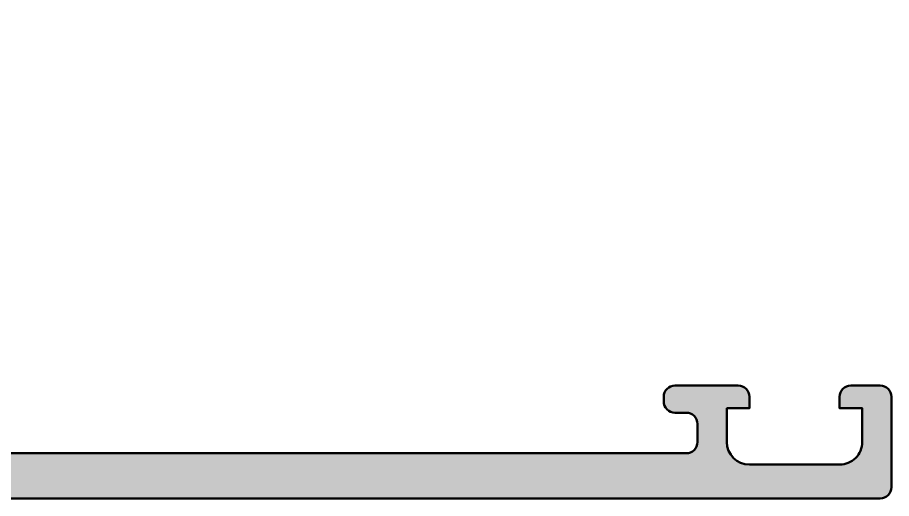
# Model space of a CAD drawing. Extents: x 0 to 77.5, y 0 to 75.
# Drawn here: x 38.75 to 77.5, y 0 to 21.3 of the extents above; entities that cross this region are included whole.
import ezdxf

# ---------------------------------------------------------------- set-up
doc = ezdxf.new("R2010")
doc.units = 0
doc.layers.add('0S-Alu contour', color=7, linetype='Continuous', lineweight=50)
doc.layers.add('0S-Alu hatch', color=252, linetype='Continuous', lineweight=25)

# ---------------------------------------------------------------- blocks, each defined once
blk = doc.blocks.new('338810__59300258_2B71_4FA6_A121_96B4F93C804B_')
at = {"layer": '0S-Alu hatch'}
h = blk.add_hatch(color=256, dxfattribs=at)
edge = h.paths.add_edge_path()
edge.add_line((37.09996948242031, 1.999996948242227), (31.06151186177388, 2.432393580288149))
edge.add_ellipse((31.0999679219181, 3.43161326515505), major_axis=(-0.9999594227704067, 0), ratio=1, start_angle=0, end_angle=87.79599713641181, ccw=False)
edge.add_line((30.10000849914769, 3.431613265155049), (30.10000849914769, 10.10006547570049))
edge.add_ellipse((30.60000849914763, 10.10006547570032), major_axis=(-0.4999999999999432, 0), ratio=1, start_angle=269.99999999998045, end_angle=360, ccw=False)
edge.add_line((30.60000849914781, 10.60006547570026), (31.49993252159013, 10.60006547570049))
edge.add_arc((31.49993252159006, 11.10006547570053), 0.5000000000000427, 270.0000000000073, 360)
edge.add_line((31.99993252159011, 11.10006547570053), (31.99993252159055, 12.49999999999998))
edge.add_ellipse((32.07876896813353, 12.76752059199295), major_axis=(-0.2788950563272664, 0), ratio=1, start_angle=-1.1645893740915767, end_angle=73.58012358051138, ccw=False)
edge.add_line((31.79993152159065, 12.77318899999129), (31.7999315215906, 13.22678299999135))
edge.add_ellipse((32.07879961723374, 13.23244365946838), major_axis=(-0.2789255417371285, 0), ratio=1, start_angle=-73.575405444652, end_angle=1.1628700728790022, ccw=False)
edge.add_line((31.99993252159061, 13.49998699999131), (31.99993252159061, 15.37999799999979))
edge.add_arc((31.69993252159057, 15.37999799999981), 0.3000000000000398, 0, 89.99999999999459)
edge.add_line((31.6999325215906, 15.67999799999985), (30.71995820254787, 15.67999799999985))
edge.add_arc((30.71995820254788, 15.37999799999981), 0.3000000000000469, 90.00000000000136, 180)
edge.add_line((30.41995820254783, 15.37999799999981), (30.41995820254783, 12.6199999999998))
edge.add_ellipse((30.29995820254784, 12.61999999999981), major_axis=(-0.1199999999999974, 0), ratio=1, start_angle=89.9999999999967, end_angle=180, ccw=False)
edge.add_line((30.29995820254783, 12.49999999999981), (25.99993252159035, 12.49999999999998))
edge.add_ellipse((25.99993252159026, 12.99999999999989), major_axis=(-0.4999999999999077, 0), ratio=1, start_angle=0, end_angle=90.00000000001057, ccw=False)
edge.add_line((25.49993252159036, 12.99999999999989), (25.49993252159036, 13.69999999999989))
edge.add_line((25.49993252159036, 13.69999999999989), (26.88142797921305, 16.09282032302781))
edge.add_arc((26.76181273694234, 16.16188021535172), 0.1381197846482171, 330.0000000000933, 450.0000000001032)
edge.add_line((26.76181273694209, 16.29999999999994), (22.30025558471703, 16.29999999999983))
edge.add_ellipse((22.30025558471695, 17.29999999999999), major_axis=(-1.000000000000163, 0), ratio=1, start_angle=0, end_angle=90.00000000000529, ccw=False)
edge.add_line((21.30025558471678, 17.29999999999999), (21.3002555847169, 18.50006449315522))
edge.add_arc((19.80025558471691, 18.50006449315538), 1.499999999999985, 0, 89.99999999999403)
edge.add_line((19.80025558471706, 20.00006449315536), (19.25414352416985, 20.00006449315504))
edge.add_arc((19.3024741654496, 19.5007703700127), 0.5016278224849421, 95.52888794901068, 243.3386633159596)
edge.add_line((19.07738571167039, 19.05247843358481), (20.02312545776366, 18.7476383456944))
edge.add_ellipse((19.80026875812884, 18.30006520285032), major_axis=(-0.4999868265939071, 0), ratio=1, start_angle=180.0002683879249, end_angle=243.53025747675372, ccw=False)
edge.add_line((20.30025558471727, 18.30006754491509), (20.30025558471658, 18.00006449315533))
edge.add_ellipse((19.80027611238413, 18.00004396548737), major_axis=(-0.4999794727538509, 0), ratio=1, start_angle=89.9976476060516, end_angle=180.0023523939924, ccw=False)
edge.add_line((19.80025558471707, 17.50006449315492), (8.800255584716481, 17.50006449315535))
edge.add_ellipse((8.800235057048816, 18.00004396548734), major_axis=(-0.4999794727533962, 0), ratio=1, start_angle=-0.0023523939923961734, end_angle=90.00235239401792, ccw=False)
edge.add_line((8.300255584716822, 18.00006449315478), (8.300255584716837, 18.30006754491322))
edge.add_ellipse((8.800242411304673, 18.30006520285053), major_axis=(-0.4999868265933217, 0), ratio=1, start_angle=296.46974252326913, end_angle=359.9997316120751, ccw=False)
edge.add_line((8.577385711669946, 18.74763834569399), (9.523125457763683, 19.05247843358515))
edge.add_arc((9.298037003984057, 19.50077037001267), 0.5016278224847933, 296.6613366841021, 444.4711120510672)
edge.add_line((9.346367645263115, 20.00006449315492), (8.340172593852543, 20.00006449315478))
edge.add_ellipse((8.340172593851953, 20.50006449315938), major_axis=(-0.5000000000046044, 0), ratio=1, start_angle=49.4109051072528, end_angle=90.00000000006759, ccw=False)
edge.add_arc((4.761709280415814, 16.3233911381578), 4.999999999994352, 49.41090510716571, 84.37742244918954)
edge.add_arc((5.238052306238888, 21.16188021535145), 0.1381197846483885, 84.37742244923353, 209.9999999999607)
edge.add_line((5.1184370639681, 21.09282032302734), (6.499932521590565, 18.69999999999939))
edge.add_line((6.499932521590565, 18.69999999999939), (6.499932521590437, 17.99999999999986))
edge.add_ellipse((5.999932521590459, 17.99999999999985), major_axis=(-0.4999999999999787, 0), ratio=1, start_angle=90.00000000001393, end_angle=180, ccw=False)
edge.add_line((5.999932521590579, 17.49999999999987), (1.69990684063336, 17.49999999999987))
edge.add_ellipse((1.69990684063336, 17.61999999999982), major_axis=(-0.1199999999999477, 0), ratio=1, start_angle=0, end_angle=90, ccw=False)
edge.add_line((1.579906840633412, 17.61999999999982), (1.579906840633412, 20.3799979999998))
edge.add_arc((1.279906840633373, 20.37999799999979), 0.3000000000000398, 0, 90.00000000000273)
edge.add_line((1.279906840633358, 20.67999799999983), (0.2999325215906054, 20.67999799999983))
edge.add_arc((0.2999325215906268, 20.37999799999982), 0.3000000000000043, 90.00000000000406, 180)
edge.add_line((-6.74784093775e-05, 20.37999799999982), (-6.74784093775e-05, 18.49998699999128))
edge.add_ellipse((-0.0789345740525676, 18.23244365946832), major_axis=(-0.2789255417371708, 0), ratio=1, start_angle=178.837129927112, end_angle=253.5754054446418, ccw=False)
edge.add_line((0.1999335215906216, 18.22678299999125), (0.1999335215906086, 17.7731889999913))
edge.add_ellipse((-0.0789039249522787, 17.76752059199311), major_axis=(-0.2788950563272707, 0), ratio=1, start_angle=106.41987641945619, end_angle=181.1645893740609, ccw=False)
edge.add_line((-6.74784094495e-05, 17.5000000000001), (-0.0003840623997462, 15.99998596101898))
edge.add_arc((0.4996159264643439, 15.99988043401214), 0.5000000000000393, 179.9879074956894, 269.9999999999919)
edge.add_line((0.4996159264642727, 15.4998804340121), (20.00005942535628, 15.49988043401274))
edge.add_ellipse((20.00005942535594, 14.49988043401242), major_axis=(-1.000000000000319, 0), ratio=1, start_angle=180, end_angle=269.99999999998005, ccw=False)
edge.add_line((21.00005942535625, 14.49988043401242), (21.00045960350946, 4.299960766538788))
edge.add_arc((22.00045960273981, 4.300000000000167), 0.9999999999999865, 180.0022479117542, 270.0000000000057)
edge.add_line((22.00045960273991, 3.300000000000181), (26.50000000000015, 3.300000000000167))
edge.add_ellipse((26.50000000000022, 2.300000000000224), major_axis=(-0.999999999999943, 0), ratio=1, start_angle=180, end_angle=270.0000000000045, ccw=False)
edge.add_line((27.50000000000016, 2.300000000000224), (27.50000000000017, 0.9999999999999857))
edge.add_arc((28.50000000000019, 1), 1.000000000000014, 180, 269.9999999999943)
edge.add_line((28.50000000000008, -1.42e-14), (77.00000000000031, 0))
edge.add_arc((76.9999325124829, 0.5000674875170718), 0.500067492071022, 270.0077324560997, 359.992267543883)
edge.add_line((77.49999999999997, 0.4999999999995075), (77.50000000000009, 4.500000000000213))
edge.add_arc((76.9999325124829, 4.499932512483027), 0.5000674920711357, 0.0077324561169704, 89.99226754386127)
edge.add_line((77.00000000000065, 5.000000000000213), (75.69995117187551, 4.999999999999843))
edge.add_arc((75.69998807066456, 4.499963101210454), 0.5000369001508095, 90.00422797774101, 179.9957720222162)
edge.add_line((75.19995117187517, 4.499999999999875), (75.19995117187517, 3.999999999999872))
edge.add_line((75.19995117187517, 3.999999999999872), (76.19995117187537, 4.000000000000099))
edge.add_line((76.19995117187537, 4.000000000000099), (76.19995117187506, 2.500000000000198))
edge.add_ellipse((75.1999881455687, 2.499963026306474), major_axis=(-0.9999630269899132, 0), ratio=1, start_angle=89.9978814850731, end_angle=180.0021185150526, ccw=False)
edge.add_line((75.19995117187506, 1.500000000000113), (71.19995117187588, 1.499999999999872))
edge.add_ellipse((71.20002804158453, 2.500076869709374), major_axis=(-1.000076872663751, 0), ratio=1, start_angle=0.004403971451608868, end_angle=89.99559602866259, ccw=False)
edge.add_line((70.19995117187503, 2.499999999998731), (70.19995117187517, 4))
edge.add_line((70.19995117187517, 4), (71.19995117187517, 3.999999999999872))
edge.add_line((71.19995117187517, 3.999999999999872), (71.19995117187528, 4.500000000000213))
edge.add_arc((70.70000864667804, 4.500057474802517), 0.4999425285009739, 359.9934131156214, 450.0065868844096)
edge.add_line((70.69995117187506, 4.999999999999758), (67.89996337890622, 4.999999999999531))
edge.add_arc((67.89996337890614, 4.500000000000042), 0.4999999999994884, 89.99999999999022, 180)
edge.add_line((67.39996337890665, 4.500000000000042), (67.39996337890676, 4.299999999999812))
edge.add_arc((67.89996337890665, 4.299999999999812), 0.4999999999998864, 180, 270.000000000013)
edge.add_line((67.89996337890676, 3.799999999999926), (68.39996337890653, 3.79999999999994))
edge.add_ellipse((68.39992827974108, 3.299964900834652), major_axis=(-0.5000351003971529, 0), ratio=1, start_angle=180.0040217857437, end_angle=269.99597821423885, ccw=False)
edge.add_line((68.89996337890636, 3.299999999999958), (68.89996337890551, 2.499996948243165))
edge.add_ellipse((68.39994681544627, 2.500013511701467), major_axis=(-0.5000165637335795, 0), ratio=1, start_angle=90.0018979698176, end_angle=179.9981020306515, ccw=False)
edge.add_line((68.39996337890616, 1.999996948242227), (37.09996948242031, 1.999996948242227))
edge = h.paths.add_edge_path()
edge.add_ellipse((27.60005942535628, 9.999999999999872), major_axis=(-0.5000000000001137, 0), ratio=1, start_angle=180, end_angle=269.99999999997397, ccw=False)
edge.add_line((28.10005942535639, 9.999999999999872), (28.10005942535651, 5.800000000000167))
edge.add_ellipse((27.60005942535639, 5.800000000000167), major_axis=(-0.5000000000001137, 0), ratio=1, start_angle=89.99999999998698, end_angle=180, ccw=False)
edge.add_line((27.60005942535628, 5.300000000000054), (23.30005942535621, 5.299999999999712))
edge.add_ellipse((23.30005942535649, 5.799999999999769), major_axis=(-0.500000000000057, 0), ratio=1, start_angle=0, end_angle=89.99999999996737, ccw=False)
edge.add_line((22.80005942535644, 5.799999999999769), (22.80005942535621, 10.00000000000021))
edge.add_ellipse((23.29980953491491, 10.00024989044128), major_axis=(-0.4997501720351572, 0), ratio=1, start_angle=-90.02864965138929, end_angle=0.02864965139411879, ccw=False)
edge.add_line((23.30005942535598, 10.49999999999998), (27.60005942535651, 10.49999999999998))
at = {"layer": '0S-Alu contour', "color": 7}
for points in [[(5.1184370639681, 21.09282032302734), (6.499932521590565, 18.69999999999939), (6.499932521590437, 17.99999999999986)], [(1.279906840633358, 20.67999799999983), (0.2999325215906054, 20.67999799999983)], [(-6.74784093775e-05, 20.37999799999982), (-6.74784093775e-05, 18.49998699999128)], [(1.579906840633412, 17.61999999999982), (1.579906840633412, 20.3799979999998)], [(9.346367645263115, 20.00006449315492), (8.340172593852543, 20.00006449315478)], [(19.80025558471706, 20.00006449315536), (19.25414352416985, 20.00006449315504)], [(8.577385711669946, 18.74763834569399), (9.523125457763683, 19.05247843358515)], [(19.07738571167039, 19.05247843358481), (20.02312545776366, 18.7476383456944)], [(0.1999335215906216, 18.22678299999125), (0.1999335215906086, 17.7731889999913)], [(8.300255584716822, 18.00006449315478), (8.300255584716837, 18.30006754491322)], [(20.30025558471727, 18.30006754491509), (20.30025558471658, 18.00006449315533)], [(21.30025558471678, 17.29999999999999), (21.3002555847169, 18.50006449315522)], [(-6.74784094495e-05, 17.5000000000001), (-0.0003840623997462, 15.99998596101898)], [(5.999932521590579, 17.49999999999987), (1.69990684063336, 17.49999999999987)], [(19.80025558471707, 17.50006449315492), (8.800255584716481, 17.50006449315535)], [(26.76181273694209, 16.29999999999994), (22.30025558471703, 16.29999999999983)], [(25.49993252159036, 12.99999999999989), (25.49993252159036, 13.69999999999989), (26.88142797921305, 16.09282032302781)], [(31.6999325215906, 15.67999799999985), (30.71995820254787, 15.67999799999985)], [(0.4996159264642727, 15.4998804340121), (20.00005942535628, 15.49988043401274)], [(30.41995820254783, 15.37999799999981), (30.41995820254783, 12.6199999999998)], [(31.99993252159061, 13.49998699999131), (31.99993252159061, 15.37999799999979)], [(21.00005942535625, 14.49988043401242), (21.00045960350946, 4.299960766538788)], [(31.79993152159065, 12.77318899999129), (31.7999315215906, 13.22678299999135)], [(30.29995820254783, 12.49999999999981), (25.99993252159035, 12.49999999999998)], [(31.99993252159011, 11.10006547570053), (31.99993252159055, 12.49999999999998)], [(23.30005942535598, 10.49999999999998), (27.60005942535651, 10.49999999999998)], [(30.60000849914781, 10.60006547570026), (31.49993252159013, 10.60006547570049)], [(30.10000849914769, 3.431613265155049), (30.10000849914769, 10.10006547570049)], [(22.80005942535644, 5.799999999999769), (22.80005942535621, 10.00000000000021)], [(28.10005942535639, 9.999999999999872), (28.10005942535651, 5.800000000000167)], [(27.60005942535628, 5.300000000000054), (23.30005942535621, 5.299999999999712)], [(70.69995117187506, 4.999999999999758), (67.89996337890622, 4.999999999999531)], [(77.00000000000065, 5.000000000000213), (75.69995117187551, 4.999999999999843)], [(67.39996337890665, 4.500000000000042), (67.39996337890676, 4.299999999999812)], [(70.19995117187503, 2.499999999998731), (70.19995117187517, 4), (71.19995117187517, 3.999999999999872), (71.19995117187528, 4.500000000000213)], [(75.19995117187517, 4.499999999999875), (75.19995117187517, 3.999999999999872), (76.19995117187537, 4.000000000000099), (76.19995117187506, 2.500000000000198)], [(77.49999999999997, 0.4999999999995075), (77.50000000000009, 4.500000000000213)], [(67.89996337890676, 3.799999999999926), (68.39996337890653, 3.79999999999994)], [(22.00045960273991, 3.300000000000181), (26.50000000000015, 3.300000000000167)], [(68.89996337890636, 3.299999999999958), (68.89996337890551, 2.499996948243165)], [(37.09996948242031, 1.999996948242227), (31.06151186177388, 2.432393580288149)], [(27.50000000000016, 2.300000000000224), (27.50000000000017, 0.9999999999999857)], [(68.39996337890616, 1.999996948242227), (37.09996948242031, 1.999996948242227)], [(75.19995117187506, 1.500000000000113), (71.19995117187588, 1.499999999999872)], [(28.50000000000008, -1.42e-14), (77.00000000000031, 0)]]:
    blk.add_lwpolyline(points, dxfattribs=at)
for centre, radius, start, end in [((5.238052306238888, 21.16188021535145), 0.1381197846483885, 84.37742244923353, 209.9999999999607), ((4.761709280415814, 16.3233911381578), 4.999999999994352, 49.41090510716571, 84.37742244918954), ((0.2999325215906268, 20.37999799999982), 0.3000000000000043, 90.00000000000406, 180), ((1.279906840633373, 20.37999799999979), 0.3000000000000398, 0, 90.00000000000273), ((9.298037003984057, 19.50077037001267), 0.5016278224847933, 296.6613366841021, 84.47111205106718), ((19.3024741654496, 19.5007703700127), 0.5016278224849421, 95.52888794901068, 243.3386633159596), ((19.80025558471691, 18.50006449315538), 1.499999999999985, 0, 89.99999999999403), ((26.76181273694234, 16.16188021535172), 0.1381197846482171, 330.0000000000933, 90.00000000010316), ((0.4996159264643439, 15.99988043401214), 0.5000000000000393, 179.9879074956894, 269.9999999999919), ((30.71995820254788, 15.37999799999981), 0.3000000000000469, 90.00000000000136, 180), ((31.69993252159057, 15.37999799999981), 0.3000000000000398, 0, 89.99999999999459), ((31.49993252159006, 11.10006547570053), 0.5000000000000427, 270.0000000000073, 0), ((67.89996337890614, 4.500000000000042), 0.4999999999994884, 89.99999999999022, 180), ((70.70000864667804, 4.500057474802517), 0.4999425285009739, 359.9934131156214, 90.00658688440966), ((75.69998807066456, 4.499963101210454), 0.5000369001508095, 90.00422797774101, 179.9957720222162), ((76.9999325124829, 4.499932512483027), 0.5000674920711357, 0.0077324561169704, 89.99226754386127), ((22.00045960273981, 4.300000000000167), 0.9999999999999865, 180.0022479117542, 270.0000000000057), ((67.89996337890665, 4.299999999999812), 0.4999999999998864, 180, 270.000000000013), ((28.50000000000019, 1), 1.000000000000014, 180, 269.9999999999943), ((76.9999325124829, 0.5000674875170718), 0.500067492071022, 270.0077324560997, 359.992267543883)]:
    blk.add_arc(centre, radius, start, end, dxfattribs=at)
at = {"layer": '0S-Alu contour', "color": 7, "extrusion": (0, 0, -1)}
for centre, radius, start, end in [((-8.340172593851953, 20.50006449315938), 0.5000000000046044, 269.9999999999324, 310.5890948927472), ((-8.800242411304673, 18.30006520285053), 0.4999868265933217, 0.0002683879249072, 63.53025747673089), ((-19.80026875812884, 18.30006520285032), 0.4999868265939071, 116.4697425232463, 179.9997316120751), ((0.0789345740525676, 18.23244365946832), 0.2789255417371708, 106.4245945553582, 181.162870072888), ((-5.999932521590459, 17.99999999999985), 0.4999999999999787, 180, 269.9999999999861), ((-8.800235057048816, 18.00004396548734), 0.4999794727533962, 269.9976476059821, 0.0023523939924092), ((-19.80027611238413, 18.00004396548737), 0.4999794727538509, 179.9976476060076, 270.0023523939484), ((0.0789039249522787, 17.76752059199311), 0.2788950563272707, 178.8354106259391, 253.5801235805438), ((-1.69990684063336, 17.61999999999982), 0.1199999999999477, 270, 0), ((-22.30025558471695, 17.29999999999999), 1.000000000000163, 269.9999999999947, 0), ((-20.00005942535594, 14.49988043401242), 1.000000000000319, 90.00000000001994, 180), ((-32.07879961723374, 13.23244365946838), 0.2789255417371285, 358.837129927121, 73.57540544465212), ((-25.99993252159026, 12.99999999999989), 0.4999999999999077, 269.9999999999894, 0), ((-30.29995820254784, 12.61999999999981), 0.1199999999999974, 180, 270.0000000000033), ((-32.07876896813353, 12.76752059199295), 0.2788950563272664, 286.4198764194886, 1.164589374091603), ((-23.29980953491491, 10.00024989044128), 0.4997501720351572, 359.9713503486059, 90.02864965138924), ((-27.60005942535628, 9.999999999999872), 0.5000000000001137, 90.00000000002605, 180), ((-30.60000849914763, 10.10006547570032), 0.4999999999999432, 0, 90.00000000001953), ((-23.30005942535649, 5.799999999999769), 0.500000000000057, 270.0000000000326, 0), ((-27.60005942535639, 5.800000000000167), 0.5000000000001137, 180, 270.000000000013), ((-68.39992827974108, 3.299964900834652), 0.5000351003971529, 90.00402178576115, 179.9959782142563), ((-26.50000000000022, 2.300000000000224), 0.999999999999943, 89.99999999999552, 180), ((-31.0999679219181, 3.43161326515505), 0.9999594227704067, 272.2040028635882, 0), ((-68.39994681544627, 2.500013511701467), 0.5000165637335795, 180.0018979693485, 269.9981020301824), ((-71.20002804158453, 2.500076869709374), 1.000076872663751, 270.0044039713374, 359.9955960285484), ((-75.1999881455687, 2.499963026306474), 0.9999630269899132, 179.9978814849474, 270.0021185149269)]:
    blk.add_arc(centre, radius, start, end, dxfattribs=at)
blk = doc.blocks.new('434170__B6A4825D_30F2_47C0_BEA6_638C47038430_')
at = {"layer": '0S-Alu contour', "color": 7}
blk.add_blockref('338810__59300258_2B71_4FA6_A121_96B4F93C804B_', (0, 0), dxfattribs=at)

msp = doc.modelspace()

# ---------------------------------------------------------------- block references
at = {"layer": '0S-Alu contour', "color": 7}
msp.add_blockref('434170__B6A4825D_30F2_47C0_BEA6_638C47038430_', (0, 0), dxfattribs=at)

doc.saveas('drawing.dxf')
